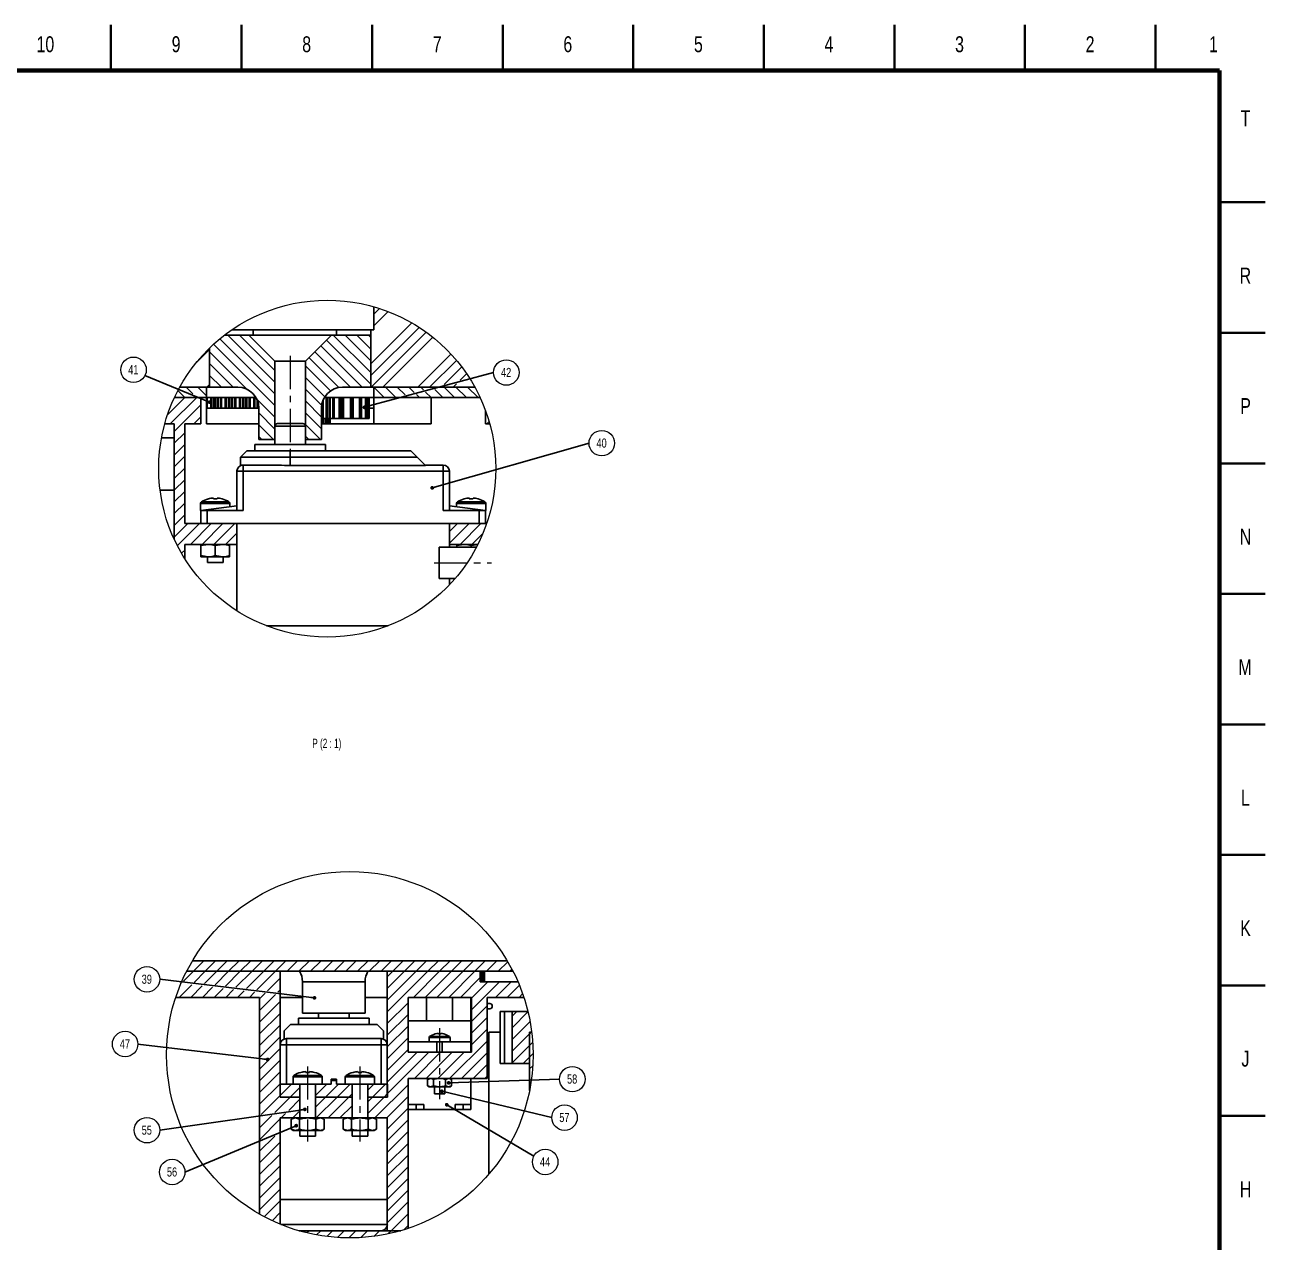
# Model space of a CAD drawing. Header units: millimetres. Extents: x 1 to 1186, y 0 to 838.
# Drawn here: x 711.5 to 1186.5, y 372.1 to 838.5 of the extents above; entities that cross this region are included whole.
import ezdxf

# ---------------------------------------------------------------- set-up
doc = ezdxf.new("R2010")
doc.units = ezdxf.units.MM
doc.linetypes.add('CENTERX2', pattern=[20.32, 12.7, -2.54, 2.54, -2.54])
doc.styles.add('SLDTEXTSTYLE0', font='TXT', dxfattribs={"width": 0.75})
doc.styles.add('SLDTEXTSTYLE1', font='TXT', dxfattribs={"width": 0.666667})
doc.dimstyles.new('SLDDIMSTYLE0', dxfattribs={"dimtxt": 0.18, "dimasz": 1.44, "dimexe": 0, "dimexo": 0.0625, "dimgap": 0, "dimtad": 0, "dimtih": 1, "dimtoh": 1, "dimdec": 0, "dimrnd": 1e-09, "dimzin": 0, "dimdsep": 46, "dimtxsty": 'Standard', "dimblk1": 'DOT', "dimblk2": 'DOT', "dimsah": 1, "dimcen": 0.09, "dimadec": 0, "dimazin": 0, "dimtfac": 1.44, "dimtdec": 0, "dimtofl": 0, "dimtmove": 0, "dimatfit": 3, "dimldrblk": 'DOT', "dimfxl": 0, "dimfrac": 2, "dimtolj": 1, "dimtzin": 0, "dimarcsym": 0})

# ---------------------------------------------------------------- blocks, each defined once
blk = doc.blocks.new('SW_HATCH_5')
at = {"color": 0, "linetype": 'Continuous', "lineweight": 18}
for p, q in [((-125.26, 27.4), (-129.26, 23.4)), ((-120.77, 27.4), (-124.77, 23.4)), ((-116.28, 27.4), (-120.28, 23.4)), ((-111.79, 27.4), (-115.79, 23.4)), ((-107.3, 27.4), (-111.3, 23.4)), ((-102.81, 27.4), (-106.81, 23.4)), ((-98.32, 27.4), (-102.32, 23.4)), ((-93.83, 27.4), (-97.83, 23.4)), ((-89.34, 27.4), (-93.34, 23.4)), ((-84.85, 27.4), (-88.85, 23.4)), ((-80.36, 27.4), (-84.36, 23.4)), ((-75.87, 27.4), (-79.87, 23.4)), ((-71.38, 27.4), (-75.38, 23.4)), ((-66.89, 27.4), (-70.89, 23.4)), ((-62.4, 27.4), (-66.4, 23.4)), ((-57.91, 27.4), (-61.91, 23.4)), ((-53.42, 27.4), (-57.42, 23.4)), ((-48.93, 27.4), (-52.93, 23.4)), ((-44.44, 27.4), (-48.44, 23.4)), ((-39.95, 27.4), (-43.95, 23.4)), ((-35.46, 27.4), (-39.46, 23.4)), ((-30.97, 27.4), (-34.97, 23.4)), ((-26.48, 27.4), (-30.48, 23.4)), ((-21.99, 27.4), (-25.99, 23.4)), ((-17.5, 27.4), (-21.5, 23.4)), ((-13.01, 27.4), (-17.01, 23.4)), ((-8.9, 27.02), (-12.52, 23.4)), ((-7.29, 24.14), (-8.03, 23.4)), ((-129.26, 23.4), (-133.04, 19.63)), ((-124.77, 23.4), (-129.02, 19.15)), ((-120.28, 23.4), (-125, 18.68)), ((-115.79, 23.4), (-120.99, 18.21)), ((-111.3, 23.4), (-116.97, 17.73)), ((-106.81, 23.4), (-112.96, 17.26)), ((-102.32, 23.4), (-108.94, 16.78)), ((-97.83, 23.4), (-104.92, 16.31)), ((-96.02, 20.73), (-100.91, 15.84)), ((-39.46, 23.4), (-55.02, 7.85)), ((-43.95, 23.4), (-55.02, 12.34)), ((-48.44, 23.4), (-55.02, 16.83)), ((-52.93, 23.4), (-55.02, 21.32)), ((-34.97, 23.4), (-44.97, 13.4)), ((-30.48, 23.4), (-40.48, 13.4)), ((-25.99, 23.4), (-35.99, 13.4)), ((-21.5, 23.4), (-31.5, 13.4)), ((-19.52, 20.9), (-27.01, 13.4)), ((-12.03, 19.4), (-22.82, 8.62)), ((-16.52, 19.4), (-22.82, 13.11)), ((-7.54, 19.4), (-13.54, 13.4)), ((-129.92, 18.25), (-134.77, 13.4)), ((-133.94, 18.73), (-134.05, 18.61)), ((-125.9, 17.78), (-130.28, 13.4)), ((-121.89, 17.31), (-125.79, 13.4)), ((-117.87, 16.83), (-121.3, 13.4)), ((-113.86, 16.36), (-116.81, 13.4)), ((-109.84, 15.88), (-112.32, 13.4)), ((-105.82, 15.41), (-107.83, 13.4)), ((-101.81, 14.94), (-104.02, 12.73)), ((-97.79, 14.46), (-104.02, 8.24)), ((-96.02, 16.24), (-96.89, 15.36)), ((-4.43, 18.02), (-9.05, 13.4)), ((-3.19, 14.77), (-4.56, 13.4)), ((-96.02, 11.75), (-104.02, 3.75)), ((-47.02, 11.36), (-55.02, 3.36)), ((-16.82, 10.13), (-22.82, 4.13)), ((-96.02, 7.26), (-104.02, -0.74)), ((-47.02, 6.87), (-55.02, -1.13)), ((-16.82, 5.64), (-22.82, -0.36)), ((-5.47, 8), (-7.25, 6.22)), ((-1.14, 7.84), (-7.25, 1.73)), ((-96.02, 2.77), (-104.02, -5.23)), ((-47.02, 2.38), (-55.02, -5.62)), ((-16.82, 1.15), (-22.82, -4.85)), ((-0.35, 4.14), (-7.25, -2.76)), ((0, 0), (-0.53, -0.53)), ((0.25, 0.25), (0, 0)), ((-96.02, -1.72), (-103.84, -9.54)), ((-47.02, -2.11), (-55.02, -10.11)), ((-16.82, -3.35), (-31.13, -17.66)), ((-0.53, -0.53), (-7.25, -7.25)), ((0.65, -3.84), (-0.53, -5.02)), ((-96.02, -6.21), (-104.02, -14.21)), ((-47.02, -6.6), (-55.02, -14.6)), ((-39.09, -7.66), (-55.02, -23.58)), ((-43.58, -7.66), (-55.02, -19.09)), ((-34.6, -7.66), (-44.6, -17.66)), ((-30.11, -7.66), (-40.11, -17.66)), ((-25.62, -7.66), (-35.62, -17.66)), ((-16.82, -7.84), (-26.64, -17.66)), ((-0.53, -5.02), (-7.25, -11.74)), ((0.81, -8.17), (-0.53, -9.51)), ((-96.02, -10.7), (-104.02, -18.7)), ((-16.82, -12.33), (-22.15, -17.66)), ((-0.53, -9.51), (-3.02, -12)), ((0.69, -12.78), (-0.53, -14)), ((-96.02, -15.19), (-104.02, -23.19)), ((-16.82, -16.82), (-17.66, -17.66)), ((0.21, -17.75), (0.09, -17.87)), ((-96.02, -19.68), (-104.02, -27.68)), ((-91.64, -19.8), (-96.04, -24.19)), ((-88.52, -21.16), (-92.15, -24.8)), ((-78.17, -19.8), (-82.52, -24.14)), ((-73.68, -19.8), (-78.68, -24.8)), ((-69.19, -19.8), (-74.19, -24.8)), ((-68.52, -23.61), (-69.7, -24.8)), ((-60.21, -19.8), (-62.52, -22.1)), ((-55.72, -19.8), (-60.72, -24.8)), ((-47.02, -20.07), (-59.74, -32.8)), ((-55, -23.56), (-56.23, -24.8)), ((-96.02, -24.17), (-103.28, -31.44)), ((-92.15, -24.8), (-98.03, -30.68)), ((-88.52, -25.65), (-92.78, -29.92)), ((-78.68, -24.8), (-82.52, -28.63)), ((-74.19, -24.8), (-82.19, -32.8)), ((-69.7, -24.8), (-77.7, -32.8)), ((-68.52, -28.1), (-73.21, -32.8)), ((-56.23, -24.8), (-62.52, -31.08)), ((-60.72, -24.8), (-62.52, -26.59)), ((-47.02, -24.56), (-55.25, -32.8)), ((-99.21, -31.86), (-104.02, -36.66)), ((-96.02, -33.15), (-103.99, -41.13)), ((-93.96, -31.1), (-95.66, -32.8)), ((-88.71, -30.34), (-91.17, -32.8)), ((-68.52, -32.59), (-68.72, -32.8)), ((-47.02, -29.05), (-55.02, -37.05)), ((-96.02, -37.64), (-96.26, -37.89)), ((-47.02, -33.55), (-55.02, -41.55)), ((-98.13, -39.75), (-104.02, -45.64)), ((-96.02, -42.13), (-104.02, -50.13)), ((-47.02, -38.04), (-55.02, -46.04)), ((-47.02, -42.53), (-55.02, -50.53)), ((-96.02, -46.62), (-104.02, -54.62)), ((-47.02, -47.02), (-55.02, -55.02)), ((-96.02, -51.11), (-104.02, -59.11)), ((-47.02, -51.51), (-55.02, -59.51)), ((-96.02, -55.6), (-104.02, -63.6)), ((-47.02, -56), (-55.02, -64)), ((-96.02, -60.09), (-104.02, -68.09)), ((-47.02, -60.49), (-55.02, -68.49)), ((-96.02, -64.58), (-102.1, -70.67)), ((-47.02, -64.98), (-55.02, -72.98)), ((-96.02, -69.07), (-99.1, -72.16)), ((-47.02, -69.47), (-53.55, -76)), ((-47.02, -73.96), (-48.73, -75.67)), ((-84.98, -76), (-85.8, -76.82)), ((-80.49, -76), (-82.1, -77.61)), ((-76, -76), (-78.22, -78.22)), ((-71.51, -76), (-74.12, -78.61)), ((-67.02, -76), (-69.79, -78.77)), ((-62.53, -76), (-65.18, -78.65)), ((-58.04, -76), (-60.22, -78.18)), ((-53.55, -76), (-54.8, -77.25))]:
    blk.add_line(p, q, dxfattribs=at)
blk = doc.blocks.new('SW_NOTE_0_34')
at = {"color": 0, "linetype": 'Continuous', "lineweight": 0}
blk.add_circle((-4.88, 0), 4.88, dxfattribs=at)
at = {"color": 0, "linetype": 'Continuous', "lineweight": 0, "insert": (-4.95, 1.79), "char_height": 3.5, "attachment_point": 2, "style": 'SLDTEXTSTYLE0'}
blk.add_mtext('55', dxfattribs=at)
blk = doc.blocks.new('_Dot')
at = {"color": 0, "linetype": 'ByBlock', "lineweight": -2}
blk.add_line((-0.5, 0), (-1, 0), dxfattribs=at)
at = {"color": 0, "linetype": 'ByBlock', "const_width": 0.5}
blk.add_lwpolyline([(-0.25, 0, 1), (0.25, 0, 1)], format="xyb", close=True, dxfattribs=at)
blk = doc.blocks.new('SW_NOTE_0_35')
at = {"color": 0, "linetype": 'Continuous', "lineweight": 0}
blk.add_circle((-4.88, 0), 4.88, dxfattribs=at)
at = {"color": 0, "linetype": 'Continuous', "lineweight": 0, "insert": (-4.95, 1.79), "char_height": 3.5, "attachment_point": 2, "style": 'SLDTEXTSTYLE0'}
blk.add_mtext('56', dxfattribs=at)
blk = doc.blocks.new('SW_NOTE_0_36')
at = {"color": 0, "linetype": 'Continuous', "lineweight": 0}
blk.add_circle((-4.88, 0), 4.88, dxfattribs=at)
at = {"color": 0, "linetype": 'Continuous', "lineweight": 0, "insert": (-4.95, 1.79), "char_height": 3.5, "attachment_point": 2, "style": 'SLDTEXTSTYLE0'}
blk.add_mtext('39', dxfattribs=at)
blk = doc.blocks.new('SW_NOTE_0_37')
at = {"color": 0, "linetype": 'Continuous', "lineweight": 0}
blk.add_circle((4.88, 0), 4.88, dxfattribs=at)
at = {"color": 0, "linetype": 'Continuous', "lineweight": 0, "insert": (4.81, 1.79), "char_height": 3.5, "attachment_point": 2, "style": 'SLDTEXTSTYLE0'}
blk.add_mtext('57', dxfattribs=at)
blk = doc.blocks.new('SW_NOTE_0_38')
at = {"color": 0, "linetype": 'Continuous', "lineweight": 0}
blk.add_circle((4.88, 0), 4.88, dxfattribs=at)
at = {"color": 0, "linetype": 'Continuous', "lineweight": 0, "insert": (4.81, 1.79), "char_height": 3.5, "attachment_point": 2, "style": 'SLDTEXTSTYLE0'}
blk.add_mtext('58', dxfattribs=at)
blk = doc.blocks.new('SW_NOTE_0_39')
at = {"color": 0, "linetype": 'Continuous', "lineweight": 0}
blk.add_circle((4.35, -2.21), 4.88, dxfattribs=at)
at = {"color": 0, "linetype": 'Continuous', "lineweight": 0, "insert": (4.28, -0.43), "char_height": 3.5, "attachment_point": 2, "style": 'SLDTEXTSTYLE0'}
blk.add_mtext('44', dxfattribs=at)
blk = doc.blocks.new('SW_NOTE_0_40')
at = {"color": 0, "linetype": 'Continuous', "lineweight": 0}
blk.add_circle((-4.88, 0), 4.88, dxfattribs=at)
at = {"color": 0, "linetype": 'Continuous', "lineweight": 0, "insert": (-4.95, 1.79), "char_height": 3.5, "attachment_point": 2, "style": 'SLDTEXTSTYLE0'}
blk.add_mtext('47', dxfattribs=at)
blk = doc.blocks.new('SW_HATCH_8')
at = {"color": 0, "linetype": 'Continuous', "lineweight": 18}
for p, q in [((-27.38, 17.53), (-29.58, 15.32)), ((-24.07, 16.35), (-29.58, 10.83)), ((-14.96, 11.98), (-30.68, -3.74)), ((-12.18, 10.27), (-30.68, -8.23)), ((-88.51, 5.88), (-67.43, -15.2)), ((-85.48, 7.34), (-67.43, -10.71)), ((-80.99, 7.34), (-67.43, -6.22)), ((-47.64, 5.43), (-30.68, -11.54)), ((-45.07, 7.34), (-30.68, -7.05)), ((-40.58, 7.34), (-30.68, -2.56)), ((-36.09, 7.34), (-30.68, 1.93)), ((-31.6, 7.34), (-30.68, 6.42)), ((-9.52, 8.44), (-30.62, -12.66)), ((-6.97, 6.5), (-26.13, -12.66)), ((-92.48, 1.81), (-97.56, -3.27)), ((-92.48, 0.87), (-78.2, -13.41)), ((-90.91, 3.8), (-67.43, -19.69)), ((-52.13, 0.94), (-38.54, -12.66)), ((-49.89, 3.18), (-34.05, -12.66)), ((0, 0), (-12.66, -12.66)), ((-92.48, -3.62), (-83.44, -12.66)), ((-55.73, -4.45), (-46.11, -14.07)), ((-54.38, -1.31), (-42.91, -12.77)), ((2.1, -2.39), (-8.17, -12.66)), ((-92.48, -8.11), (-87.93, -12.66)), ((-55.73, -8.94), (-48.32, -16.35)), ((4.09, -4.89), (-2.59, -11.57)), ((5.97, -7.5), (3.56, -9.91)), ((-104.58, -13.97), (-101.89, -16.66)), ((-101.4, -12.66), (-98.85, -15.21)), ((-96.91, -12.66), (-93.58, -15.99)), ((-92.48, -11.66), (-93.48, -12.66)), ((-92.48, -12.6), (-92.42, -12.66)), ((-55.73, -13.43), (-49.51, -19.64)), ((-29.56, -12.66), (-25.56, -16.66)), ((-25.07, -12.66), (-21.14, -16.58)), ((-20.58, -12.66), (-17.61, -15.63)), ((-16.09, -12.66), (-14.07, -14.67)), ((-11.6, -12.66), (-10.54, -13.72)), ((-7.11, -12.66), (-7, -12.76)), ((-6.19, -13.58), (-3.11, -16.66)), ((-2.61, -12.66), (1.39, -16.66)), ((2.14, -11.33), (0.81, -12.66)), ((1.88, -12.66), (5.88, -16.66)), ((6.37, -12.66), (10.37, -16.66)), ((-101.97, -16.66), (-108.53, -23.21)), ((-97.62, -16.79), (-107.48, -26.66)), ((-74.33, -17.28), (-67.43, -24.18)), ((-55.73, -17.92), (-49.58, -24.07)), ((-16.79, -16.44), (-16.58, -16.66)), ((-13.26, -15.49), (-12.09, -16.66)), ((-9.72, -14.53), (-7.6, -16.66)), ((-95.78, -19.45), (-105.98, -29.65)), ((-73.58, -22.52), (-67.43, -28.67)), ((-55.73, -22.41), (-49.58, -28.56)), ((13.51, -22.41), (13.22, -22.7)), ((-95.78, -23.94), (-98.5, -26.66)), ((-73.58, -27.01), (-67.93, -32.66)), ((-55.73, -26.9), (-49.97, -32.66)), ((14.61, -25.8), (13.75, -26.66)), ((-101.98, -30.14), (-105.98, -34.14)), ((-73.58, -31.5), (-72.42, -32.66)), ((-55.73, -31.39), (-54.46, -32.66)), ((-101.98, -34.63), (-105.98, -38.63)), ((-101.98, -39.12), (-105.98, -43.12)), ((-101.98, -43.61), (-105.98, -47.61)), ((-101.98, -48.1), (-105.98, -52.1)), ((-101.98, -52.59), (-105.98, -56.59)), ((-101.98, -57.08), (-105.98, -61.08)), ((-101.98, -61.57), (-105.98, -65.57)), ((-100.78, -64.86), (-105.98, -70.06)), ((-96.29, -64.86), (-104.78, -73.35)), ((-91.8, -64.86), (-99.8, -72.86)), ((-87.31, -64.86), (-95.31, -72.86)), ((-82.82, -64.86), (-90.82, -72.86)), ((6.98, -64.86), (-0.58, -72.42)), ((2.49, -64.86), (-0.58, -67.93)), ((11.47, -64.86), (3.47, -72.86)), ((-81.98, -68.51), (-86.33, -72.86)), ((12.26, -68.56), (7.96, -72.86)), ((-101.98, -75.04), (-103.19, -76.25))]:
    blk.add_line(p, q, dxfattribs=at)
blk = doc.blocks.new('SW_NOTE_0_48')
at = {"color": 0, "linetype": 'Continuous', "lineweight": 0}
blk.add_circle((4.88, 0), 4.88, dxfattribs=at)
at = {"color": 0, "linetype": 'Continuous', "lineweight": 0, "insert": (4.81, 1.79), "char_height": 3.5, "attachment_point": 2, "style": 'SLDTEXTSTYLE0'}
blk.add_mtext('40', dxfattribs=at)
blk = doc.blocks.new('SW_NOTE_0_49')
at = {"color": 0, "linetype": 'Continuous', "lineweight": 0}
blk.add_circle((-4.35, 2.21), 4.88, dxfattribs=at)
at = {"color": 0, "linetype": 'Continuous', "lineweight": 0, "insert": (-4.42, 4), "char_height": 3.5, "attachment_point": 2, "style": 'SLDTEXTSTYLE0'}
blk.add_mtext('41', dxfattribs=at)
blk = doc.blocks.new('SW_NOTE_0_50')
at = {"color": 0, "linetype": 'Continuous', "lineweight": 0}
blk.add_circle((4.88, 0), 4.88, dxfattribs=at)
at = {"color": 0, "linetype": 'Continuous', "lineweight": 0, "insert": (4.81, 1.79), "char_height": 3.5, "attachment_point": 2, "style": 'SLDTEXTSTYLE0'}
blk.add_mtext('42', dxfattribs=at)

msp = doc.modelspace()

# ---------------------------------------------------------------- linework, layer by layer
at = {"color": 7, "linetype": 'Continuous', "lineweight": 35}
for p, q in [((744.5, 821), (744.5, 838.5)), ((794.5, 821), (794.5, 838.5)), ((844.5, 821), (844.5, 838.5)), ((894.5, 821), (894.5, 838.5)), ((944.5, 821), (944.5, 838.5)), ((994.5, 821), (994.5, 838.5)), ((1044.5, 821), (1044.5, 838.5)), ((1094.5, 821), (1094.5, 838.5)), ((1144.5, 821), (1144.5, 838.5)), ((1169, 770.5), (1186.5, 770.5)), ((1169, 720.5), (1186.5, 720.5)), ((1169, 670.5), (1186.5, 670.5)), ((1169, 620.5), (1186.5, 620.5)), ((1169, 570.5), (1186.5, 570.5)), ((1169, 520.5), (1186.5, 520.5)), ((1169, 470.5), (1186.5, 470.5)), ((1186.5, 420.5), (1169, 420.5)), ((1169, 420.5), (1186.5, 420.5))]:
    msp.add_line(p, q, dxfattribs=at)
at = {"color": 7, "linetype": 'Continuous', "lineweight": 70}
for p, q in [((20, 821), (1169, 821)), ((1169, 821), (1169, 20))]:
    msp.add_line(p, q, dxfattribs=at)
at = {"color": 7, "linetype": 'Continuous', "lineweight": 25}
for p, q in [((845.13, 721.66), (845.13, 730.52)), ((788.02, 719.66), (797.28, 719.66)), ((798.97, 721.66), (790.77, 721.66)), ((797.28, 719.66), (807.28, 709.66)), ((797.28, 719.66), (828.98, 719.66)), ((798.97, 719.66), (798.97, 721.66)), ((830.9, 721.66), (798.97, 721.66)), ((818.98, 709.66), (828.98, 719.66)), ((828.98, 719.66), (844.03, 719.66)), ((830.9, 719.66), (830.9, 721.66)), ((844.03, 721.66), (830.9, 721.66)), ((844.03, 721.66), (844.03, 699.66)), ((844.03, 721.66), (845.13, 721.66)), ((844.03, 699.66), (844.03, 719.66)), ((782.23, 714.63), (782.23, 699.66)), ((782.23, 699.66), (782.23, 714.63)), ((818.98, 709.66), (807.28, 709.66)), ((807.28, 679.66), (807.28, 709.66)), ((818.98, 709.66), (818.98, 679.66)), ((770.83, 699.66), (781.13, 699.66)), ((782.23, 699.66), (770.83, 699.66)), ((781.13, 695.66), (781.13, 699.66)), ((782.23, 699.66), (793.13, 699.66)), ((833.13, 699.66), (844.03, 699.66)), ((883.85, 699.66), (844.03, 699.66)), ((845.13, 699.66), (845.13, 695.66)), ((845.13, 699.66), (883.85, 699.66)), ((778.93, 695.66), (768.8, 695.66)), ((768.8, 695.66), (781.13, 695.66)), ((778.93, 685.66), (778.93, 695.66)), ((781.13, 695.66), (781.13, 685.66)), ((781.13, 695.66), (800.06, 695.66)), ((781.31, 695.66), (781.31, 691.66)), ((782.72, 691.66), (782.72, 695.66)), ((783.1, 695.66), (783.1, 691.66)), ((783.95, 691.66), (783.95, 695.66)), ((784.35, 695.66), (784.35, 691.66)), ((785.18, 691.66), (785.18, 695.66)), ((785.57, 695.66), (785.57, 691.66)), ((786.42, 691.66), (786.42, 695.66)), ((786.81, 695.66), (786.81, 691.66)), ((788.22, 691.66), (788.22, 695.66)), ((788.6, 695.66), (788.6, 691.66)), ((789.45, 691.66), (789.45, 695.66)), ((789.85, 695.66), (789.85, 691.66)), ((790.68, 691.66), (790.68, 695.66)), ((791.07, 695.66), (791.07, 691.66)), ((791.92, 691.66), (791.92, 695.66)), ((792.31, 695.66), (792.31, 691.66)), ((793.72, 691.66), (793.72, 695.66)), ((794.1, 695.66), (794.1, 691.66)), ((794.95, 691.66), (794.95, 695.66)), ((795.35, 695.66), (795.35, 691.66)), ((796.18, 691.66), (796.18, 695.66)), ((796.57, 695.66), (796.57, 691.66)), ((797.42, 691.66), (797.42, 695.66)), ((797.81, 695.66), (797.81, 691.66)), ((799.22, 691.66), (799.22, 695.66)), ((799.6, 695.66), (799.6, 691.66)), ((800.45, 691.66), (800.45, 694.87)), ((800.85, 693.76), (800.85, 691.66)), ((825.37, 687.66), (825.37, 693.6)), ((825.8, 694.86), (825.8, 687.66)), ((826.23, 695.66), (826.93, 695.66)), ((826.93, 687.66), (826.93, 695.66)), ((826.93, 695.66), (827.35, 695.66)), ((827.35, 695.66), (827.35, 687.66)), ((827.35, 695.66), (828.01, 695.66)), ((828.01, 687.66), (828.01, 695.66)), ((828.01, 695.66), (828.32, 695.66)), ((828.32, 695.66), (828.32, 687.66)), ((828.38, 695.66), (828.32, 695.66)), ((828.38, 687.66), (828.38, 695.66)), ((828.38, 695.66), (829.42, 695.66)), ((829.42, 687.66), (829.42, 695.66)), ((829.42, 695.66), (829.92, 695.66)), ((829.92, 695.66), (829.92, 687.66)), ((829.92, 695.66), (831.84, 695.66)), ((831.84, 687.66), (831.84, 695.66)), ((831.84, 695.66), (832.29, 695.66)), ((832.29, 695.66), (832.29, 687.66)), ((832.29, 695.66), (832.9, 695.66)), ((832.9, 687.66), (832.9, 695.66)), ((832.9, 695.66), (833.11, 695.66)), ((833.11, 687.66), (833.11, 695.66)), ((833.24, 695.66), (845.13, 695.66)), ((833.6, 695.66), (833.6, 687.66)), ((836.17, 687.66), (836.17, 695.66)), ((836.63, 695.66), (836.63, 687.66)), ((837.13, 687.66), (837.13, 695.66)), ((837.26, 687.66), (837.26, 695.66)), ((839.64, 687.66), (839.64, 695.66)), ((840.07, 695.66), (840.07, 687.66)), ((840.44, 687.66), (840.44, 695.66)), ((840.5, 687.66), (840.5, 695.66)), ((842, 687.66), (842, 695.66)), ((842.37, 695.66), (842.37, 687.66)), ((842.58, 687.66), (842.58, 695.66)), ((842.6, 687.66), (842.6, 695.66)), ((843.1, 687.66), (843.1, 695.66)), ((843.39, 695.66), (843.39, 687.66)), ((843.42, 687.66), (843.42, 695.66)), ((843.42, 687.66), (843.42, 695.66)), ((845.13, 695.66), (845.13, 685.66)), ((845.13, 695.66), (885.88, 695.66)), ((867.13, 695.66), (867.13, 685.66)), ((781.31, 691.66), (781.13, 691.66)), ((782.72, 691.66), (781.31, 691.66)), ((783.1, 691.66), (782.72, 691.66)), ((783.95, 691.66), (783.1, 691.66)), ((784.35, 691.66), (783.95, 691.66)), ((785.18, 691.66), (784.35, 691.66)), ((785.57, 691.66), (785.18, 691.66)), ((786.42, 691.66), (785.57, 691.66)), ((786.81, 691.66), (786.42, 691.66)), ((788.22, 691.66), (786.81, 691.66)), ((788.6, 691.66), (788.22, 691.66)), ((789.45, 691.66), (788.6, 691.66)), ((789.85, 691.66), (789.45, 691.66)), ((790.68, 691.66), (789.85, 691.66)), ((791.07, 691.66), (790.68, 691.66)), ((791.92, 691.66), (791.07, 691.66)), ((792.31, 691.66), (791.92, 691.66)), ((793.72, 691.66), (792.31, 691.66)), ((794.1, 691.66), (793.72, 691.66)), ((794.95, 691.66), (794.1, 691.66)), ((795.35, 691.66), (794.95, 691.66)), ((796.18, 691.66), (795.35, 691.66)), ((796.57, 691.66), (796.18, 691.66)), ((797.42, 691.66), (796.57, 691.66)), ((797.81, 691.66), (797.42, 691.66)), ((799.22, 691.66), (797.81, 691.66)), ((799.6, 691.66), (799.22, 691.66)), ((800.45, 691.66), (799.6, 691.66)), ((800.85, 691.66), (800.45, 691.66)), ((801.13, 691.66), (800.85, 691.66)), ((801.13, 691.66), (801.13, 679.66)), ((825.13, 679.66), (825.13, 691.66)), ((843.42, 691.66), (845.13, 691.66)), ((887.93, 690.73), (887.93, 685.66)), ((768.73, 685.66), (765.12, 685.66)), ((768.73, 641.44), (768.73, 685.66)), ((778.93, 685.66), (772.73, 685.66)), ((772.73, 647.46), (772.73, 685.66)), ((801.13, 685.66), (781.13, 685.66)), ((807.28, 684.76), (807.28, 677.66)), ((818.98, 684.76), (807.28, 684.76)), ((808.28, 685.76), (817.98, 685.76)), ((818.98, 677.66), (818.98, 684.76)), ((825.13, 687.66), (825.37, 687.66)), ((867.13, 685.66), (825.13, 685.66)), ((825.8, 687.66), (825.37, 687.66)), ((825.47, 685.66), (825.47, 687.66)), ((825.66, 685.66), (825.66, 687.66)), ((825.69, 685.66), (825.69, 687.66)), ((825.72, 685.66), (825.72, 687.66)), ((825.78, 685.66), (825.78, 687.66)), ((825.8, 687.66), (826.93, 687.66)), ((826.58, 685.66), (826.58, 687.66)), ((826.74, 685.66), (826.74, 687.66)), ((827.35, 687.66), (826.93, 687.66)), ((827.35, 687.66), (828.01, 687.66)), ((827.48, 685.66), (827.48, 687.66)), ((827.6, 685.66), (827.6, 687.66)), ((828.32, 687.66), (828.01, 687.66)), ((828.1, 685.66), (828.1, 687.66)), ((828.17, 685.66), (828.17, 687.66)), ((828.38, 687.66), (828.32, 687.66)), ((828.38, 687.66), (829.42, 687.66)), ((828.4, 685.66), (828.4, 687.66)), ((828.42, 685.66), (828.42, 687.66)), ((829.92, 687.66), (829.42, 687.66)), ((829.92, 687.66), (831.84, 687.66)), ((832.29, 687.66), (831.84, 687.66)), ((832.29, 687.66), (832.9, 687.66)), ((833.11, 687.66), (832.9, 687.66)), ((833.6, 687.66), (833.11, 687.66)), ((833.6, 687.66), (836.17, 687.66)), ((836.63, 687.66), (836.17, 687.66)), ((836.63, 687.66), (837.13, 687.66)), ((837.26, 687.66), (837.13, 687.66)), ((837.26, 687.66), (839.64, 687.66)), ((840.07, 687.66), (839.64, 687.66)), ((840.07, 687.66), (840.44, 687.66)), ((840.5, 687.66), (840.44, 687.66)), ((840.5, 687.66), (842, 687.66)), ((842.37, 687.66), (842, 687.66)), ((842.37, 687.66), (842.58, 687.66)), ((842.6, 687.66), (842.58, 687.66)), ((842.6, 687.66), (843.1, 687.66)), ((843.39, 687.66), (843.1, 687.66)), ((843.39, 687.66), (843.42, 687.66)), ((843.42, 687.66), (843.42, 687.66)), ((889.56, 685.66), (887.93, 685.66)), ((763.88, 680.26), (768.73, 680.26)), ((807.28, 679.66), (801.13, 679.66)), ((825.13, 679.66), (818.98, 679.66)), ((796.53, 675.26), (794.13, 672.86)), ((796.53, 675.26), (813.13, 675.26)), ((799.63, 677.66), (799.63, 675.26)), ((799.63, 677.66), (826.63, 677.66)), ((813.13, 672.86), (813.13, 675.26)), ((813.13, 675.26), (859.33, 675.26)), ((826.63, 675.26), (826.63, 677.66)), ((859.33, 675.26), (861.73, 672.86)), ((794.13, 672.86), (794.13, 669.86)), ((813.13, 672.86), (794.13, 672.86)), ((794.13, 669.86), (795.13, 669.86)), ((795.13, 669.86), (807.41, 669.86)), ((795.13, 669.86), (795.13, 667.46)), ((861.73, 672.86), (813.13, 672.86)), ((813.13, 669.69), (813.13, 672.86)), ((864.89, 669.69), (861.73, 672.86)), ((864.73, 669.86), (871.73, 669.86)), ((871.73, 667.46), (871.73, 669.86)), ((792.73, 667.46), (795.13, 667.46)), ((792.73, 652.46), (792.73, 667.46)), ((795.13, 667.46), (795.13, 652.46)), ((871.73, 667.46), (795.13, 667.46)), ((813.13, 669.69), (864.89, 669.69)), ((871.73, 652.46), (871.73, 667.46)), ((871.73, 667.46), (874.13, 667.46)), ((874.13, 667.46), (874.13, 652.46)), ((768.73, 660.26), (763.32, 660.26)), ((779.17, 655.76), (789.69, 655.76)), ((877.17, 655.76), (887.69, 655.76)), ((778.83, 655.15), (778.83, 652.46)), ((778.83, 655.15), (790.03, 655.15)), ((778.83, 652.46), (778.93, 652.46)), ((778.93, 652.46), (792.73, 654.26)), ((778.93, 647.46), (778.93, 652.46)), ((778.93, 652.46), (781.33, 652.46)), ((781.33, 652.46), (781.33, 647.46)), ((795.13, 652.46), (781.33, 652.46)), ((790.03, 653.91), (790.03, 655.15)), ((885.53, 652.46), (871.73, 652.46)), ((874.13, 654.26), (887.93, 652.46)), ((876.83, 655.15), (876.83, 653.91)), ((876.83, 655.15), (888.03, 655.15)), ((885.53, 647.46), (885.53, 652.46)), ((885.53, 652.46), (887.93, 652.46)), ((887.93, 652.46), (888.03, 652.46)), ((887.93, 652.46), (887.93, 647.46)), ((888.03, 652.46), (888.03, 655.15)), ((778.93, 647.46), (772.73, 647.46)), ((781.33, 647.46), (778.93, 647.46)), ((885.53, 647.46), (781.33, 647.46)), ((792.73, 639.46), (792.73, 647.46)), ((792.75, 647.46), (792.75, 613.98)), ((874.11, 647.46), (874.11, 638.33)), ((874.13, 647.46), (874.13, 639.46)), ((887.93, 647.46), (885.53, 647.46)), ((888.37, 647.46), (887.93, 647.46)), ((772.73, 639.46), (792.73, 639.46)), ((772.73, 634.07), (772.73, 639.46)), ((778.93, 638.97), (781.68, 639.46)), ((778.93, 638.97), (778.93, 639.46)), ((778.93, 638.97), (778.93, 635.15)), ((784.43, 638.97), (787.18, 639.46)), ((784.43, 638.97), (784.43, 635.15)), ((789.93, 638.97), (789.93, 639.46)), ((789.93, 638.97), (789.93, 635.15)), ((884.42, 638.33), (870.21, 638.33)), ((870.21, 632.33), (870.21, 638.33)), ((874.13, 639.46), (885, 639.46)), ((876.93, 638.97), (879.68, 639.46)), ((876.93, 638.97), (876.93, 639.46)), ((876.93, 638.97), (876.93, 638.33)), ((882.43, 638.97), (884.98, 639.42)), ((882.43, 638.97), (882.43, 638.33)), ((778.93, 635.15), (781.68, 634.66)), ((778.93, 635.15), (778.93, 634.66)), ((778.93, 634.66), (781.68, 634.66)), ((781.43, 634.66), (781.43, 632.46)), ((781.43, 632.46), (787.43, 632.46)), ((781.68, 634.66), (787.18, 634.66)), ((784.43, 635.15), (787.18, 634.66)), ((787.18, 634.66), (789.93, 634.66)), ((787.43, 632.46), (787.43, 634.66)), ((789.93, 635.15), (789.93, 634.66)), ((870.21, 626.33), (870.21, 632.33)), ((870.21, 626.33), (876.24, 626.33)), ((874.11, 626.33), (874.11, 623.98)), ((850.59, 608.26), (804.09, 608.26)), ((896.21, 479.93), (775.73, 479.93)), ((809.32, 475.93), (773.51, 475.93)), ((773.51, 475.93), (898.42, 475.93)), ((809.32, 427.73), (809.32, 475.93)), ((850.32, 475.93), (850.32, 427.73)), ((885.82, 475.93), (850.32, 475.93)), ((885.82, 471.93), (885.82, 475.93)), ((886.55, 471.93), (886.55, 475.93)), ((886.98, 475.93), (886.98, 471.93)), ((887.34, 471.93), (887.34, 475.93)), ((887.4, 471.93), (887.4, 475.93)), ((887.58, 471.93), (887.58, 475.93)), ((817.82, 471.93), (817.82, 459.93)), ((841.82, 471.93), (817.82, 471.93)), ((841.82, 459.93), (841.82, 471.93)), ((885.82, 471.93), (900.32, 471.93)), ((801.32, 465.93), (769.33, 465.93)), ((801.32, 465.93), (801.32, 382.91)), ((809.32, 465.93), (817.82, 465.93)), ((841.82, 465.93), (850.32, 465.93)), ((858.32, 444.87), (858.32, 465.93)), ((882.52, 465.93), (858.32, 465.93)), ((858.34, 465.93), (858.34, 456.93)), ((865.34, 465.93), (865.34, 456.93)), ((875.34, 465.93), (875.34, 456.93)), ((882.34, 456.93), (882.34, 465.93)), ((882.52, 465.93), (882.52, 444.87)), ((902.61, 465.93), (888.52, 465.93)), ((888.52, 434.87), (888.52, 465.93)), ((889.54, 463.55), (888.52, 463.55)), ((888.52, 461.55), (889.54, 461.55)), ((816.32, 457.93), (816.32, 455.53)), ((816.32, 457.93), (829.82, 457.93)), ((841.82, 459.93), (817.82, 459.93)), ((823.97, 459.93), (823.97, 457.93)), ((829.82, 457.93), (843.32, 457.93)), ((835.67, 457.93), (835.67, 459.93)), ((843.32, 455.53), (843.32, 457.93)), ((858.34, 456.93), (882.34, 456.93)), ((858.34, 456.93), (858.34, 448.93)), ((882.34, 456.93), (882.34, 448.93)), ((893.5, 460.53), (893.5, 440.53)), ((893.5, 460.53), (895.15, 460.53)), ((895.15, 460.53), (895.15, 440.53)), ((898.08, 460.53), (895.15, 460.53)), ((898.08, 460.53), (898.08, 440.53)), ((904.15, 460.53), (898.08, 460.53)), ((813.22, 455.53), (810.82, 453.13)), ((810.82, 449.97), (810.82, 453.13)), ((813.22, 455.53), (846.42, 455.53)), ((848.82, 453.13), (846.42, 455.53)), ((848.82, 453.13), (848.82, 449.97)), ((889.16, 452.53), (889.16, 398.16)), ((889.16, 452.53), (893.5, 452.53)), ((905.61, 452.53), (904.8, 452.53)), ((904.8, 452.53), (904.8, 440.53)), ((904.8, 452.53), (904.8, 430.26)), ((904.8, 452.53), (905.61, 452.53)), ((809.32, 447.73), (811.7, 447.73)), ((811.7, 447.73), (811.7, 450.13)), ((811.7, 450.13), (847.94, 450.13)), ((811.7, 447.73), (811.7, 432.73)), ((847.94, 447.73), (811.7, 447.73)), ((847.94, 447.73), (847.94, 450.13)), ((847.94, 432.73), (847.94, 447.73)), ((847.94, 447.73), (850.32, 447.73)), ((858.34, 448.93), (858.34, 444.93)), ((858.34, 448.93), (869.34, 448.93)), ((866.34, 450.49), (866.34, 448.93)), ((866.34, 450.49), (874.34, 450.49)), ((866.53, 450.88), (874.14, 450.88)), ((869.34, 448.93), (871.34, 448.93)), ((869.34, 444.93), (869.34, 448.93)), ((871.34, 444.93), (871.34, 448.93)), ((871.34, 448.93), (882.34, 448.93)), ((874.34, 448.93), (874.34, 450.49)), ((882.34, 448.93), (882.34, 444.93)), ((882.52, 444.87), (858.32, 444.87)), ((858.34, 444.93), (869.34, 444.93)), ((858.34, 444.93), (858.34, 444.87)), ((868.34, 444.93), (868.34, 444.87)), ((871.34, 444.93), (882.34, 444.93)), ((872.34, 444.87), (872.34, 444.93)), ((882.34, 444.93), (882.34, 444.87)), ((895.15, 440.53), (893.5, 440.53)), ((898.08, 440.53), (895.15, 440.53)), ((904.8, 440.53), (898.08, 440.53)), ((809.3, 432.73), (809.3, 427.73)), ((809.3, 432.73), (814.22, 432.73)), ((814.22, 435.43), (814.22, 432.73)), ((814.22, 435.43), (825.42, 435.43)), ((814.22, 432.73), (825.42, 432.73)), ((814.56, 436.04), (825.08, 436.04)), ((816.82, 432.73), (816.82, 419.73)), ((822.82, 419.73), (822.82, 432.73)), ((825.42, 432.73), (825.42, 435.43)), ((825.42, 432.73), (828.78, 432.73)), ((828.78, 434.53), (830.86, 434.53)), ((828.78, 434.53), (828.78, 434.1)), ((828.78, 432.73), (828.78, 434.1)), ((828.78, 434.1), (830.86, 434.1)), ((830.86, 434.53), (830.86, 434.1)), ((830.86, 432.73), (830.86, 434.1)), ((830.86, 432.73), (834.22, 432.73)), ((834.22, 435.43), (834.22, 432.73)), ((834.22, 435.43), (845.42, 435.43)), ((834.22, 432.73), (845.42, 432.73)), ((834.56, 436.04), (845.08, 436.04)), ((836.82, 432.73), (836.82, 419.73)), ((842.82, 419.73), (842.82, 432.73)), ((845.42, 432.73), (845.42, 435.43)), ((845.42, 432.73), (850.34, 432.73)), ((850.34, 427.73), (850.34, 432.73)), ((858.32, 434.87), (888.52, 434.87)), ((858.32, 377.41), (858.32, 434.87)), ((858.34, 434.87), (858.34, 424.93)), ((866.34, 434.87), (865.72, 434.52)), ((865.72, 434.52), (866.87, 434.87)), ((865.72, 434.52), (865.72, 432.03)), ((868.03, 434.52), (868.03, 432.03)), ((872.65, 434.52), (873.8, 434.87)), ((872.65, 434.52), (872.65, 432.03)), ((874.96, 434.52), (874.34, 434.87)), ((874.96, 434.52), (874.96, 432.03)), ((882.34, 434.87), (882.34, 424.93)), ((809.3, 427.73), (816.82, 427.73)), ((816.82, 427.73), (809.32, 427.73)), ((836.82, 427.73), (822.82, 427.73)), ((822.82, 427.73), (836.82, 427.73)), ((850.32, 427.73), (842.82, 427.73)), ((842.82, 427.73), (850.34, 427.73)), ((865.72, 432.03), (866.34, 431.67)), ((865.72, 432.03), (866.87, 431.67)), ((866.34, 431.67), (866.87, 431.67)), ((866.87, 431.67), (870.34, 431.67)), ((868.34, 431.67), (868.34, 428.93)), ((868.34, 428.93), (872.34, 428.93)), ((870.34, 431.67), (873.8, 431.67)), ((872.34, 428.93), (872.34, 431.67)), ((872.65, 432.03), (873.8, 431.67)), ((873.8, 431.67), (874.34, 431.67)), ((874.34, 431.67), (874.96, 432.03)), ((864.34, 424.93), (858.34, 424.93)), ((858.34, 424.93), (858.34, 422.93)), ((858.34, 422.93), (861.34, 422.93)), ((861.34, 422.93), (861.34, 424.93)), ((864.34, 422.93), (861.34, 422.93)), ((864.34, 424.93), (864.34, 422.93)), ((864.34, 422.93), (876.34, 422.93)), ((876.34, 424.93), (876.34, 422.93)), ((882.34, 424.93), (876.34, 424.93)), ((879.34, 422.93), (876.34, 422.93)), ((879.34, 424.93), (879.34, 422.93)), ((879.34, 422.93), (882.34, 422.93)), ((882.34, 424.93), (882.34, 422.93)), ((809.32, 419.73), (814.32, 419.73)), ((809.32, 379.01), (809.32, 419.73)), ((814.32, 419.73), (813.47, 419.24)), ((813.47, 419.24), (815.05, 419.73)), ((813.47, 419.24), (813.47, 415.42)), ((815.05, 419.73), (814.32, 419.73)), ((819.82, 419.73), (815.05, 419.73)), ((816.64, 419.24), (816.64, 415.42)), ((824.58, 419.73), (819.82, 419.73)), ((822.99, 419.24), (824.58, 419.73)), ((822.99, 419.24), (822.99, 415.42)), ((825.32, 419.73), (824.58, 419.73)), ((826.17, 419.24), (825.32, 419.73)), ((825.32, 419.73), (834.32, 419.73)), ((826.17, 419.24), (826.17, 415.42)), ((834.32, 419.73), (833.47, 419.24)), ((833.47, 419.24), (835.05, 419.73)), ((833.47, 419.24), (833.47, 415.42)), ((835.05, 419.73), (834.32, 419.73)), ((839.82, 419.73), (835.05, 419.73)), ((836.64, 419.24), (836.64, 415.42)), ((844.58, 419.73), (839.82, 419.73)), ((842.99, 419.24), (844.58, 419.73)), ((842.99, 419.24), (842.99, 415.42)), ((845.32, 419.73), (844.58, 419.73)), ((846.17, 419.24), (845.32, 419.73)), ((845.32, 419.73), (850.32, 419.73)), ((846.17, 419.24), (846.17, 415.42)), ((850.32, 419.73), (850.32, 376.53)), ((813.47, 415.42), (814.32, 414.93)), ((813.47, 415.42), (815.05, 414.93)), ((814.32, 414.93), (815.05, 414.93)), ((815.05, 414.93), (819.82, 414.93)), ((816.82, 414.93), (816.82, 412.73)), ((819.82, 414.93), (824.58, 414.93)), ((822.82, 412.73), (822.82, 414.93)), ((822.99, 415.42), (824.58, 414.93)), ((824.58, 414.93), (825.32, 414.93)), ((825.32, 414.93), (826.17, 415.42)), ((833.47, 415.42), (834.32, 414.93)), ((833.47, 415.42), (835.05, 414.93)), ((834.32, 414.93), (835.05, 414.93)), ((835.05, 414.93), (839.82, 414.93)), ((836.82, 414.93), (836.82, 412.73)), ((839.82, 414.93), (844.58, 414.93)), ((842.82, 412.73), (842.82, 414.93)), ((842.99, 415.42), (844.58, 414.93)), ((844.58, 414.93), (845.32, 414.93)), ((845.32, 414.93), (846.17, 415.42)), ((816.82, 412.73), (822.82, 412.73)), ((836.82, 412.73), (842.82, 412.73)), ((809.32, 388.53), (850.32, 388.53)), ((809.52, 378.93), (850.32, 378.93)), ((855.51, 376.53), (816.43, 376.53)), ((855.51, 376.53), (850.32, 376.53))]:
    msp.add_line(p, q, dxfattribs=at)
at = {"color": 7, "linetype": 'CENTERX2', "lineweight": 18}
for p, q in [((813.13, 711.66), (813.13, 675.66)), ((868.21, 632.33), (890.25, 632.33)), ((870.34, 454.1), (870.34, 426.93)), ((819.82, 439.48), (819.82, 410.73)), ((839.82, 439.48), (839.82, 410.73))]:
    msp.add_line(p, q, dxfattribs=at)
at = {"color": 7, "linetype": 'Continuous', "lineweight": 25, "flags": 128}
for points in [[(792.76, 667.93), (792.75, 667.86), (792.73, 667.46)], [(781.8, 656.88), (781.79, 656.89), (781.79, 656.9), (781.78, 656.9), (781.78, 656.9)], [(783.69, 657.2), (783.7, 657.18), (783.7, 657.16), (783.7, 657.13), (783.71, 657.09), (783.71, 657.04), (783.72, 657), (783.72, 656.94), (783.73, 656.88)], [(785.13, 656.88), (785.13, 656.94), (785.14, 657), (785.14, 657.04), (785.15, 657.09), (785.15, 657.13), (785.16, 657.16), (785.16, 657.18), (785.16, 657.2)], [(879.8, 656.88), (879.79, 656.89), (879.79, 656.9), (879.78, 656.9), (879.78, 656.9)], [(881.69, 657.2), (881.7, 657.18), (881.7, 657.16), (881.7, 657.13), (881.71, 657.09), (881.71, 657.04), (881.72, 657), (881.72, 656.94), (881.73, 656.88)], [(883.13, 656.88), (883.13, 656.94), (883.14, 657), (883.14, 657.04), (883.15, 657.09), (883.15, 657.13), (883.16, 657.16), (883.16, 657.18), (883.16, 657.2)], [(885.07, 656.9), (885.07, 656.9), (885.07, 656.9), (885.06, 656.89), (885.06, 656.88)], [(868.67, 451.9), (868.67, 451.9), (868.67, 451.91), (868.66, 451.91), (868.66, 451.91)], [(869.86, 452.1), (869.86, 452.08), (869.86, 452.07), (869.87, 452.05), (869.87, 452.03), (869.87, 452), (869.87, 451.97), (869.88, 451.93), (869.88, 451.9)], [(870.79, 451.9), (870.8, 451.93), (870.8, 451.97), (870.8, 452), (870.81, 452.03), (870.81, 452.05), (870.81, 452.07), (870.81, 452.08), (870.81, 452.1)], [(872.01, 451.91), (872.01, 451.91), (872.01, 451.91), (872, 451.9), (872, 451.9)], [(817.19, 437.16), (817.18, 437.17), (817.18, 437.17), (817.17, 437.18), (817.17, 437.18)], [(819.08, 437.48), (819.08, 437.46), (819.09, 437.43), (819.09, 437.4), (819.09, 437.36), (819.1, 437.32), (819.1, 437.27), (819.11, 437.22), (819.12, 437.16)], [(820.52, 437.16), (820.52, 437.22), (820.53, 437.27), (820.53, 437.32), (820.54, 437.36), (820.54, 437.4), (820.55, 437.43), (820.55, 437.46), (820.55, 437.48)], [(837.19, 437.16), (837.18, 437.17), (837.18, 437.17), (837.17, 437.18), (837.17, 437.18)], [(839.08, 437.48), (839.08, 437.46), (839.09, 437.43), (839.09, 437.4), (839.09, 437.36), (839.1, 437.32), (839.1, 437.27), (839.11, 437.22), (839.12, 437.16)], [(840.52, 437.16), (840.52, 437.22), (840.53, 437.27), (840.53, 437.32), (840.54, 437.36), (840.54, 437.4), (840.55, 437.43), (840.55, 437.46), (840.55, 437.48)], [(842.46, 437.18), (842.46, 437.18), (842.46, 437.17), (842.45, 437.17), (842.45, 437.16)]]:
    msp.add_lwpolyline(points, dxfattribs=at)
at = {"color": 7, "linetype": 'Continuous', "lineweight": 18}
for centre, radius in [((827.34, 668.47), 64.55), ((835.97, 443.94), 70.18)]:
    msp.add_circle(centre, radius, dxfattribs=at)
at = {"color": 7, "linetype": 'Continuous', "lineweight": 25}
for centre, radius, start, end in [((793.13, 691.66), 8, 0, 90), ((833.13, 691.66), 8, 90, 180), ((808.28, 684.76), 1, 89.9989, 180.0003), ((817.98, 684.76), 1, 359.9997, 90.001), ((795.13, 667.46), 2.4, 90.0002, 180), ((871.73, 667.46), 2.4, 0, 89.9998), ((779.55, 655.15), 0.72, 121.726, 180), ((784.43, 647.26), 10, 105.3325, 121.7265), ((784.43, 647.19), 10.05, 94.1891, 105.168), ((784.43, 645.37), 11.53, 86.5189, 93.4811), ((784.43, 647.19), 10.05, 74.832, 85.8109), ((797.69, 649.25), 13.09, 144.2426, 144.3573), ((784.43, 647.26), 10, 58.2735, 74.6676), ((789.31, 655.15), 0.72, 0, 58.274), ((877.55, 655.15), 0.72, 121.7254, 180.0009), ((882.43, 647.26), 10, 105.3325, 121.7265), ((882.43, 647.19), 10.05, 94.1891, 105.168), ((882.43, 645.37), 11.53, 86.5189, 93.4811), ((882.43, 647.19), 10.05, 74.832, 85.8109), ((882.43, 647.26), 10, 58.2735, 74.6675), ((887.31, 655.15), 0.72, 359.9991, 58.2746), ((809.82, 471.93), 8, 359.9999, 30.0002), ((849.82, 471.93), 8, 149.9999, 180), ((889.54, 462.55), 1, 270.0002, 89.9998), ((870.34, 445.73), 6.4, 105.1485, 126.4833), ((870.34, 445.69), 6.43, 94.2486, 104.9916), ((870.34, 444.63), 7.28, 86.4069, 93.5931), ((870.34, 445.69), 6.43, 75.0083, 85.7514), ((870.34, 445.73), 6.4, 53.5167, 74.8515), ((811.7, 447.73), 2.4, 90.0001, 172.598), ((847.94, 447.73), 2.4, 7.402, 89.9999), ((866.82, 450.49), 0.48, 126.4852, 179.9978), ((873.86, 450.49), 0.48, 0.0014, 53.5157), ((819.82, 427.53), 10, 105.3325, 121.7265), ((819.82, 427.46), 10.05, 94.1898, 105.1682), ((819.82, 425.64), 11.53, 86.5189, 93.4811), ((819.82, 427.46), 10.05, 74.8318, 85.8101), ((819.73, 439.12), 3.35, 324.066, 324.514), ((819.82, 427.53), 10, 58.2733, 74.6676), ((839.82, 427.53), 10, 105.3325, 121.7264), ((839.82, 427.46), 10.05, 94.1898, 105.1682), ((839.82, 425.64), 11.53, 86.5189, 93.4811), ((839.82, 427.46), 10.05, 74.8319, 85.8101), ((839.82, 427.53), 10, 58.2735, 74.6675), ((814.94, 435.43), 0.72, 121.7254, 180.0009), ((824.7, 435.43), 0.72, 0.0008, 58.274), ((834.94, 435.43), 0.72, 121.7254, 180.0009), ((844.7, 435.43), 0.72, 0.0001, 58.2736), ((847.94, 378.93), 2.4, 270, 359.9999)]:
    msp.add_arc(centre, radius, start, end, dxfattribs=at)
for points, knots in [([(807.41, 669.86), (809, 669.79), (810.9, 669.71), (812.81, 669.69), (813.13, 669.69)], [0, 0, 0, 0, 0.8334481, 1, 1, 1, 1]), ([(781.68, 639.46), (781.74, 639.46), (782.68, 639.45), (783.58, 639.2), (784.43, 638.97)], [0, 0, 0, 0, 0.069863, 1, 1, 1, 1]), ([(787.18, 639.46), (787.24, 639.46), (788.18, 639.45), (789.08, 639.2), (789.93, 638.97)], [0, 0, 0, 0, 0.069863, 1, 1, 1, 1]), ([(879.68, 639.46), (879.74, 639.46), (880.68, 639.45), (881.58, 639.2), (882.43, 638.97)], [0, 0, 0, 0, 0.069862, 1, 1, 1, 1]), ([(781.68, 634.66), (781.74, 634.66), (782.68, 634.67), (783.58, 634.92), (784.43, 635.15)], [0, 0, 0, 0, 0.069863, 1, 1, 1, 1]), ([(787.18, 634.66), (787.24, 634.66), (788.18, 634.67), (789.08, 634.92), (789.93, 635.15)], [0, 0, 0, 0, 0.069863, 1, 1, 1, 1]), ([(866.87, 434.87), (866.9, 434.87), (867.3, 434.87), (867.68, 434.69), (868.03, 434.52)], [0, 0, 0, 0, 0.067653, 1, 1, 1, 1]), ([(868.03, 434.52), (868.22, 434.57), (868.97, 434.78), (869.76, 434.83), (870.34, 434.87)], [0, 0, 0, 0, 0.257552, 1, 1, 1, 1]), ([(870.34, 434.87), (870.55, 434.87), (871.33, 434.85), (872.09, 434.66), (872.65, 434.52)], [0, 0, 0, 0, 0.268633, 1, 1, 1, 1]), ([(873.8, 434.87), (873.83, 434.87), (874.23, 434.87), (874.61, 434.69), (874.96, 434.52)], [0, 0, 0, 0, 0.067651, 1, 1, 1, 1]), ([(866.87, 431.67), (866.9, 431.67), (867.3, 431.68), (867.68, 431.86), (868.03, 432.03)], [0, 0, 0, 0, 0.067653, 1, 1, 1, 1]), ([(868.03, 432.03), (868.22, 431.98), (868.97, 431.77), (869.76, 431.71), (870.34, 431.67)], [0, 0, 0, 0, 0.257552, 1, 1, 1, 1]), ([(870.34, 431.67), (870.55, 431.68), (871.33, 431.7), (872.09, 431.89), (872.65, 432.03)], [0, 0, 0, 0, 0.268633, 1, 1, 1, 1]), ([(873.8, 431.67), (873.83, 431.67), (874.23, 431.68), (874.61, 431.86), (874.96, 432.03)], [0, 0, 0, 0, 0.067651, 1, 1, 1, 1]), ([(815.05, 419.73), (815.09, 419.73), (815.65, 419.73), (816.16, 419.48), (816.64, 419.24)], [0, 0, 0, 0, 0.0676953, 1, 1, 1, 1]), ([(816.64, 419.24), (816.91, 419.32), (817.94, 419.6), (819.02, 419.68), (819.82, 419.73)], [0, 0, 0, 0, 0.257551, 1, 1, 1, 1]), ([(819.82, 419.73), (820.11, 419.73), (821.18, 419.7), (822.23, 419.44), (822.99, 419.24)], [0, 0, 0, 0, 0.268634, 1, 1, 1, 1]), ([(824.58, 419.73), (824.62, 419.73), (825.17, 419.73), (825.69, 419.48), (826.17, 419.24)], [0, 0, 0, 0, 0.067691, 1, 1, 1, 1]), ([(835.05, 419.73), (835.09, 419.73), (835.65, 419.73), (836.16, 419.48), (836.64, 419.24)], [0, 0, 0, 0, 0.067691, 1, 1, 1, 1]), ([(836.64, 419.24), (836.91, 419.32), (837.94, 419.6), (839.02, 419.68), (839.82, 419.73)], [0, 0, 0, 0, 0.257551, 1, 1, 1, 1]), ([(839.82, 419.73), (840.11, 419.73), (841.18, 419.7), (842.23, 419.44), (842.99, 419.24)], [0, 0, 0, 0, 0.2686333, 1, 1, 1, 1]), ([(844.58, 419.73), (844.62, 419.73), (845.17, 419.73), (845.69, 419.48), (846.17, 419.24)], [0, 0, 0, 0, 0.067693, 1, 1, 1, 1]), ([(815.05, 414.93), (815.09, 414.93), (815.65, 414.94), (816.16, 415.19), (816.64, 415.42)], [0, 0, 0, 0, 0.067695, 1, 1, 1, 1]), ([(816.64, 415.42), (816.91, 415.35), (817.94, 415.06), (819.02, 414.99), (819.82, 414.93)], [0, 0, 0, 0, 0.257551, 1, 1, 1, 1]), ([(819.82, 414.93), (820.11, 414.94), (821.18, 414.97), (822.23, 415.23), (822.99, 415.42)], [0, 0, 0, 0, 0.268634, 1, 1, 1, 1]), ([(824.58, 414.93), (824.62, 414.93), (825.17, 414.94), (825.69, 415.19), (826.17, 415.42)], [0, 0, 0, 0, 0.067691, 1, 1, 1, 1]), ([(835.05, 414.93), (835.09, 414.93), (835.65, 414.94), (836.16, 415.19), (836.64, 415.42)], [0, 0, 0, 0, 0.067691, 1, 1, 1, 1]), ([(836.64, 415.42), (836.91, 415.35), (837.94, 415.06), (839.02, 414.99), (839.82, 414.93)], [0, 0, 0, 0, 0.257551, 1, 1, 1, 1]), ([(839.82, 414.93), (840.11, 414.94), (841.18, 414.97), (842.23, 415.23), (842.99, 415.42)], [0, 0, 0, 0, 0.268633, 1, 1, 1, 1]), ([(844.58, 414.93), (844.62, 414.93), (845.17, 414.94), (845.69, 415.19), (846.17, 415.42)], [0, 0, 0, 0, 0.067693, 1, 1, 1, 1])]:
    msp.add_open_spline(points, degree=3, knots=knots, dxfattribs=at)

# ---------------------------------------------------------------- block references
at = {"color": 7, "linetype": 'Continuous', "lineweight": 18}
for name, p in [('SW_HATCH_8', (874.71, 712.32)), ('SW_HATCH_5', (905.33, 452.53))]:
    msp.add_blockref(name, p, dxfattribs=at)
at = {"color": 7, "linetype": 'Continuous', "lineweight": 0}
for name, p in [('SW_NOTE_0_49', (757.49, 704.12)), ('SW_NOTE_0_50', (891.01, 705.28)), ('SW_NOTE_0_48', (927.57, 678.23)), ('SW_NOTE_0_36', (763.17, 472.84)), ('SW_NOTE_0_40', (754.8, 448.04)), ('SW_NOTE_0_38', (916.3, 434.59)), ('SW_NOTE_0_37', (913.32, 419.86)), ('SW_NOTE_0_34', (763.17, 415.03)), ('SW_NOTE_0_35', (772.83, 399)), ('SW_NOTE_0_39', (906.44, 405.08))]:
    msp.add_blockref(name, p, dxfattribs=at)

# ---------------------------------------------------------------- texts
at = {"color": 7, "linetype": 'Continuous', "lineweight": 0, "attachment_point": 2}
for s, insert, char_height, style in [('10', (719.38, 834.11), 6.096, 'SLDTEXTSTYLE0'), ('9', (769.44, 834.11), 6.1, 'SLDTEXTSTYLE0'), ('8', (819.44, 834.11), 6.1, 'SLDTEXTSTYLE0'), ('7', (869.44, 834.11), 6.1, 'SLDTEXTSTYLE0'), ('6', (919.44, 834.11), 6.1, 'SLDTEXTSTYLE0'), ('5', (969.44, 834.11), 6.1, 'SLDTEXTSTYLE0'), ('4', (1019.44, 834.11), 6.1, 'SLDTEXTSTYLE0'), ('3', (1069.44, 834.11), 6.1, 'SLDTEXTSTYLE0'), ('2', (1119.44, 834.11), 6.1, 'SLDTEXTSTYLE0'), ('1', (1166.69, 834.11), 6.1, 'SLDTEXTSTYLE0'), ('T', (1178.98, 805.73), 6.1, 'SLDTEXTSTYLE0'), ('R', (1178.91, 745.48), 6.1, 'SLDTEXTSTYLE0'), ('P', (1178.98, 695.48), 6.1, 'SLDTEXTSTYLE0'), ('N', (1178.95, 645.48), 6.1, 'SLDTEXTSTYLE0'), ('M', (1178.79, 595.48), 6.1, 'SLDTEXTSTYLE0'), ('P (2 : 1)', (827.16, 565), 3.5, 'SLDTEXTSTYLE1'), ('L', (1178.93, 545.48), 6.1, 'SLDTEXTSTYLE0'), ('K', (1178.98, 495.48), 6.1, 'SLDTEXTSTYLE0'), ('J', (1178.94, 445.48), 6.1, 'SLDTEXTSTYLE0'), ('H', (1178.99, 395.48), 6.1, 'SLDTEXTSTYLE0')]:
    msp.add_mtext(s, dxfattribs=dict(at, insert=insert, char_height=char_height, style=style))

# ---------------------------------------------------------------- leaders
at = {"color": 7, "linetype": 'Continuous', "lineweight": 0}
for points in [[(782.23, 693.96), (757.49, 704.12)], [(841.52, 691.96), (891.01, 705.28)], [(867.52, 661.1), (927.57, 678.23)], [(822.44, 465.74), (763.17, 472.84)], [(804.52, 442.13), (754.8, 448.04)], [(873.81, 433.14), (916.3, 434.59)], [(871.22, 429.94), (913.32, 419.86)], [(818.75, 423.01), (763.17, 415.03)], [(873.07, 424.8), (906.44, 405.08)], [(815.45, 416.77), (772.83, 399)]]:
    msp.add_leader(points, dimstyle='SLDDIMSTYLE0', dxfattribs=at)

doc.saveas('drawing.dxf')
